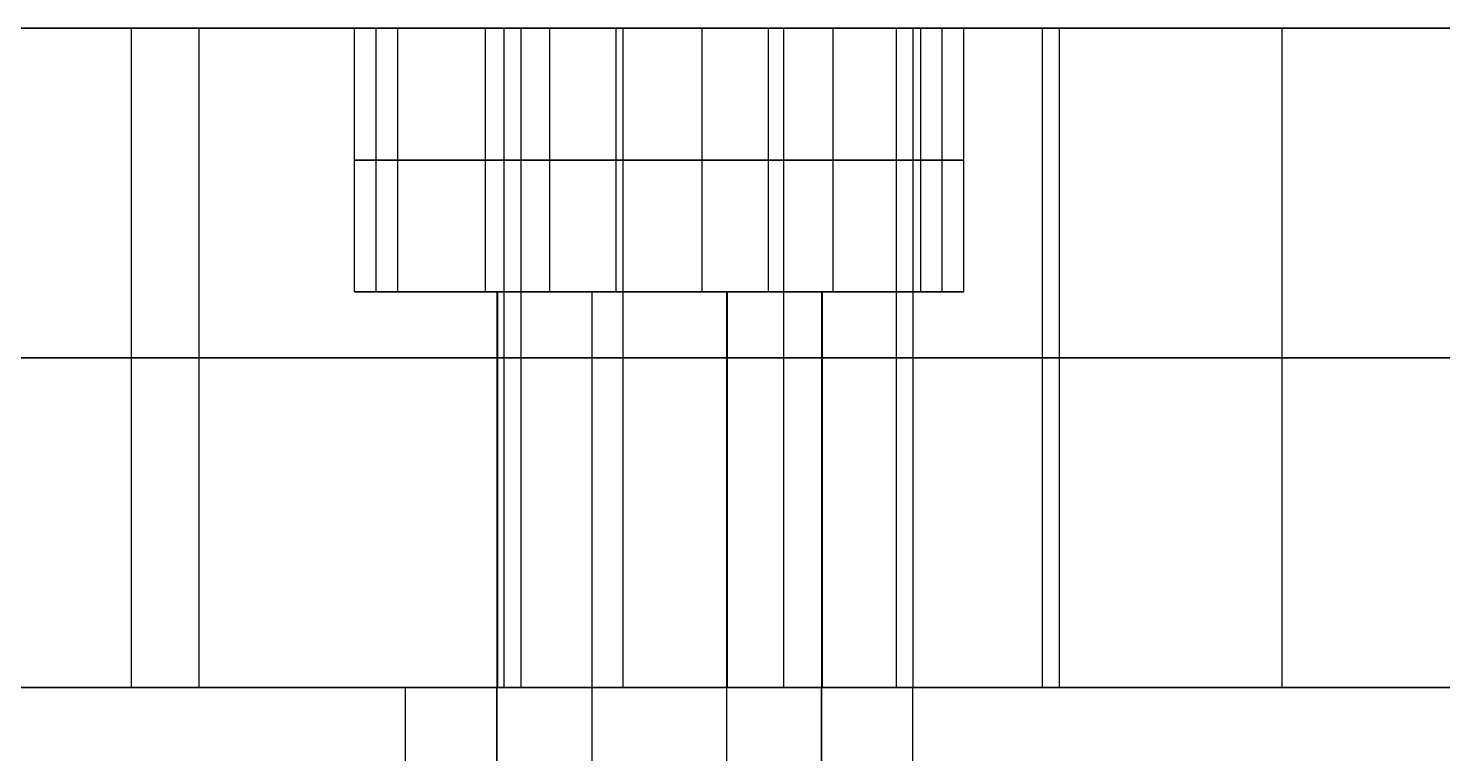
# Model space of a CAD drawing. Header units: millimetres. Extents: x 565 to 905, y -1671 to 168.
# Drawn here: x 671.46 to 703.66, y -29.53 to -13.03 of the extents above; entities that cross this region are included whole.
import ezdxf

# ---------------------------------------------------------------- set-up
doc = ezdxf.new("R2010")
doc.units = ezdxf.units.MM
doc.header["$MEASUREMENT"] = 0
doc.layers.add('V3', color=7, linetype='Continuous', true_color=0x000000)
doc.layers.add('V3 - steel', color=7, linetype='Continuous', true_color=0x191919)

msp = doc.modelspace()

# ---------------------------------------------------------------- linework, layer by layer
at = {"layer": 'V3'}
for p, q in [((794.873, -13.028, 181.5), (675.127, -13.028, 181.5)), ((679.381, -19.028, 344.567), (679.381, -13.028, 344.567)), ((679.381, -19.028, 105.433), (679.381, -13.028, 105.433)), ((681.868, -19.028, 338.562), (681.868, -13.028, 338.562)), ((681.868, -19.028, 111.438), (681.868, -13.028, 111.438)), ((683.338, -19.028, 349.724), (683.338, -13.028, 349.724)), ((683.338, -19.028, 100.276), (683.338, -13.028, 100.276)), ((688.313, -19.028, 337.713), (688.313, -13.028, 337.713)), ((688.313, -19.028, 112.287), (688.313, -13.028, 112.287)), ((689.782, -19.028, 348.875), (689.782, -13.028, 348.875)), ((689.782, -19.028, 101.125), (689.782, -13.028, 101.125)), ((692.27, -19.028, 342.87), (692.27, -13.028, 342.87)), ((692.27, -19.028, 107.13), (692.27, -13.028, 107.13)), ((684.846, -16.028, 336.277), (678.891, -16.028, 340.846)), ((678.891, -16.028, 340.846), (679.871, -16.028, 348.288)), ((679.871, -16.028, 101.712), (678.891, -16.028, 109.154)), ((678.891, -16.028, 109.154), (684.846, -16.028, 113.723)), ((679.871, -16.028, 348.288), (686.805, -16.028, 351.16)), ((686.805, -16.028, 98.84), (679.871, -16.028, 101.712)), ((691.78, -16.028, 339.149), (684.846, -16.028, 336.277)), ((684.846, -16.028, 113.723), (691.78, -16.028, 110.851)), ((686.805, -16.028, 351.16), (692.759, -16.028, 346.591)), ((692.759, -16.028, 103.409), (686.805, -16.028, 98.84)), ((692.759, -16.028, 346.591), (691.78, -16.028, 339.149)), ((691.78, -16.028, 110.851), (692.759, -16.028, 103.409)), ((678.891, -19.028, 340.846), (682.13, -19.028, 342.188)), ((682.13, -19.028, 107.812), (678.891, -19.028, 109.154)), ((683.338, -19.028, 349.724), (684.294, -19.028, 347.414)), ((683.338, -19.028, 100.276), (684.294, -19.028, 102.586)), ((687.372, -19.028, 339.984), (688.313, -19.028, 337.713)), ((687.372, -19.028, 110.016), (688.313, -19.028, 112.287)), ((689.521, -19.028, 345.249), (692.759, -19.028, 346.591)), ((692.759, -19.028, 103.409), (689.521, -19.028, 104.751))]:
    msp.add_line(p, q, dxfattribs=at)
for points, weights, knots in [([(888, -13.028, 225), (888, -13.028, 378), (735, -13.028, 378), (582, -13.028, 378), (582, -13.028, 225)], [1, 0.707106781187, 1, 0.707106781187, 1], [-3194.327352, -3194.327352, -3194.327352, -2953.995514, -2953.995514, -2713.663676, -2713.663676, -2713.663676]), ([(649.249, -13.028, 271.343), (644.859, -13.028, 273.162), (643.496, -13.028, 277.713), (642.133, -13.028, 282.265), (644.8, -13.028, 286.196), (656.524, -13.028, 303.476), (673.804, -13.028, 315.2)], [1.00000002911, 0.90323213165, 1.00000002911, 0.903232154721, 0.999999982968, 0.982140211254, 0.999999991484], [-419.248109, -419.248109, -419.248109, -410.377025, -410.377025, -401.505944, -401.505944, -360.243181, -360.243181, -360.243181]), ([(688.657, -13.028, 139.249), (686.838, -13.028, 134.859), (682.287, -13.028, 133.496), (677.735, -13.028, 132.133), (673.804, -13.028, 134.8), (656.524, -13.028, 146.524), (644.8, -13.028, 163.804)], [1.00000003763, 0.903232139342, 1.00000003763, 0.903232162413, 0.999999991484, 0.982140202738, 1], [-1423.072528, -1423.072528, -1423.072528, -1414.201444, -1414.201444, -1405.330362, -1405.330362, -1364.0676, -1364.0676, -1364.0676]), ([(673.804, -13.028, 315.2), (677.735, -13.028, 317.867), (682.287, -13.028, 316.504), (686.838, -13.028, 315.141), (688.657, -13.028, 310.751)], [0.999999921927, 0.903232099587, 0.99999996807, 0.903232099587, 0.999999921927], [-527.547251, -527.547251, -527.547251, -518.676168, -518.676168, -509.805085, -509.805085, -509.805085]), ([(689.528, -19.028, 345.231), (689.525, -19.028, 345.24), (689.521, -19.028, 345.249), (687.99, -19.028, 348.945), (684.294, -19.028, 347.414), (680.599, -19.028, 345.883), (682.13, -19.028, 342.188)], [0.997945535675, 0.998969139645, 1, 0.707106781187, 1, 0.707106781187, 1], [12.544256, 12.544256, 12.544256, 12.566371, 12.566371, 18.849556, 18.849556, 25.132741, 25.132741, 25.132741]), ([(682.136, -19.028, 107.828), (682.133, -19.028, 107.82), (682.13, -19.028, 107.812), (680.599, -19.028, 104.117), (684.294, -19.028, 102.586), (687.99, -19.028, 101.055), (689.521, -19.028, 104.751)], [0.998262668769, 0.999128742692, 1, 0.707106781187, 1, 0.707106781187, 1], [12.54768, 12.54768, 12.54768, 12.566371, 12.566371, 18.849556, 18.849556, 25.132741, 25.132741, 25.132741]), ([(682.138, -19.028, 342.167), (682.142, -19.028, 342.158), (682.146, -19.028, 342.149), (683.677, -19.028, 338.453), (687.372, -19.028, 339.984), (691.068, -19.028, 341.514), (689.537, -19.028, 345.21)], [0.997945608777, 0.998969176455, 1, 0.707106781187, 1, 0.707106851018, 0.999999860338], [4.421438, 4.421438, 4.421438, 4.443551, 4.443551, 10.726738, 10.726738, 17.009923, 17.009923, 17.009923]), ([(689.53, -19.028, 104.774), (689.534, -19.028, 104.782), (689.537, -19.028, 104.79), (691.068, -19.028, 108.486), (687.372, -19.028, 110.016), (683.677, -19.028, 111.547), (682.146, -19.028, 107.852)], [0.998262668768, 0.999128742691, 1, 0.707106781187, 1, 0.707106851018, 0.999999860338], [79.823086, 79.823086, 79.823086, 79.841776, 79.841776, 86.124962, 86.124962, 92.408146, 92.408146, 92.408146]), ([(888, -20.528, 225), (888, -20.528, 378), (735, -20.528, 378), (582, -20.528, 378), (582, -20.528, 225)], [1, 0.707106781187, 1, 0.707106781187, 1], [-3194.327352, -3194.327352, -3194.327352, -2953.995514, -2953.995514, -2713.663676, -2713.663676, -2713.663676]), ([(649.249, -20.528, 271.343), (644.859, -20.528, 273.162), (643.496, -20.528, 277.713), (642.133, -20.528, 282.265), (644.8, -20.528, 286.196), (656.524, -20.528, 303.476), (673.804, -20.528, 315.2)], [1.00000002911, 0.90323213165, 1.00000002911, 0.903232154721, 0.999999982968, 0.982140211254, 0.999999991484], [-419.248109, -419.248109, -419.248109, -410.377025, -410.377025, -401.505944, -401.505944, -360.243181, -360.243181, -360.243181]), ([(688.657, -20.528, 139.249), (686.838, -20.528, 134.859), (682.287, -20.528, 133.496), (677.735, -20.528, 132.133), (673.804, -20.528, 134.8), (656.524, -20.528, 146.524), (644.8, -20.528, 163.804)], [1.00000003763, 0.903232139342, 1.00000003763, 0.903232162413, 0.999999991484, 0.982140202738, 1], [-1423.072528, -1423.072528, -1423.072528, -1414.201444, -1414.201444, -1405.330362, -1405.330362, -1364.0676, -1364.0676, -1364.0676]), ([(673.804, -20.528, 315.2), (677.735, -20.528, 317.867), (682.287, -20.528, 316.504), (686.838, -20.528, 315.141), (688.657, -20.528, 310.751)], [0.999999921927, 0.903232099587, 0.99999996807, 0.903232099587, 0.999999921927], [-527.547251, -527.547251, -527.547251, -518.676168, -518.676168, -509.805085, -509.805085, -509.805085]), ([(689.537, -20.528, 345.21), (691.068, -20.528, 341.514), (687.372, -20.528, 339.984), (683.677, -20.528, 338.453), (682.146, -20.528, 342.149), (682.142, -20.528, 342.158), (682.138, -20.528, 342.167)], [1, 0.707106781187, 1, 0.707106781187, 1, 0.998969176454, 0.997945608775], [-17.009923, -17.009923, -17.009923, -10.726737, -10.726737, -4.443551, -4.443551, -4.421438, -4.421438, -4.421438]), ([(682.146, -20.528, 107.852), (683.677, -20.528, 111.547), (687.372, -20.528, 110.016), (691.068, -20.528, 108.486), (689.537, -20.528, 104.79), (689.534, -20.528, 104.782), (689.53, -20.528, 104.774)], [0.999999860338, 0.707106851018, 1, 0.707106781187, 1, 0.999128742691, 0.998262668767], [-92.408146, -92.408146, -92.408146, -86.124962, -86.124962, -79.841776, -79.841776, -79.823086, -79.823086, -79.823086]), ([(888, -28.028, 225), (888, -28.028, 378), (735, -28.028, 378), (582, -28.028, 378), (582, -28.028, 225)], [1, 0.707106781187, 1, 0.707106781187, 1], [-3194.327352, -3194.327352, -3194.327352, -2953.995514, -2953.995514, -2713.663676, -2713.663676, -2713.663676]), ([(649.249, -28.028, 271.343), (644.859, -28.028, 273.162), (643.496, -28.028, 277.713), (642.133, -28.028, 282.265), (644.8, -28.028, 286.196), (656.524, -28.028, 303.476), (673.804, -28.028, 315.2)], [1.00000002911, 0.90323213165, 1.00000002911, 0.903232154721, 0.999999982968, 0.982140211254, 0.999999991484], [-419.248109, -419.248109, -419.248109, -410.377025, -410.377025, -401.505944, -401.505944, -360.243181, -360.243181, -360.243181]), ([(688.657, -28.028, 139.249), (686.838, -28.028, 134.859), (682.287, -28.028, 133.496), (677.735, -28.028, 132.133), (673.804, -28.028, 134.8), (656.524, -28.028, 146.524), (644.8, -28.028, 163.804)], [1.00000003763, 0.903232139342, 1.00000003763, 0.903232162413, 0.999999991484, 0.982140202738, 1], [-1423.072528, -1423.072528, -1423.072528, -1414.201444, -1414.201444, -1405.330362, -1405.330362, -1364.0676, -1364.0676, -1364.0676]), ([(673.804, -28.028, 315.2), (677.735, -28.028, 317.867), (682.287, -28.028, 316.504), (686.838, -28.028, 315.141), (688.657, -28.028, 310.751)], [0.999999921927, 0.903232099587, 0.99999996807, 0.903232099587, 0.999999921927], [-527.547251, -527.547251, -527.547251, -518.676168, -518.676168, -509.805085, -509.805085, -509.805085]), ([(689.528, -28.028, 345.231), (689.525, -28.028, 345.24), (689.521, -28.028, 345.249), (687.99, -28.028, 348.945), (684.294, -28.028, 347.414), (680.599, -28.028, 345.883), (682.13, -28.028, 342.188)], [0.997945535675, 0.998969139645, 1, 0.707106781187, 1, 0.707106781187, 1], [51.814165, 51.814165, 51.814165, 51.836279, 51.836279, 58.119464, 58.119464, 64.402649, 64.402649, 64.402649]), ([(682.136, -28.028, 107.828), (682.133, -28.028, 107.82), (682.13, -28.028, 107.812), (680.599, -28.028, 104.117), (684.294, -28.028, 102.586), (687.99, -28.028, 101.055), (689.521, -28.028, 104.751)], [0.99826266877, 0.999128742692, 1, 0.707106781187, 1, 0.707106781187, 1], [51.817588, 51.817588, 51.817588, 51.836279, 51.836279, 58.119464, 58.119464, 64.402649, 64.402649, 64.402649]), ([(682.138, -28.028, 342.167), (682.142, -28.028, 342.158), (682.146, -28.028, 342.149), (683.677, -28.028, 338.453), (687.372, -28.028, 339.984), (691.068, -28.028, 341.514), (689.537, -28.028, 345.21)], [0.997945608777, 0.998969176455, 1, 0.707106781187, 1, 0.707106781187, 1], [4.421438, 4.421438, 4.421438, 4.443551, 4.443551, 10.726737, 10.726737, 17.009923, 17.009923, 17.009923]), ([(689.53, -28.028, 104.774), (689.534, -28.028, 104.782), (689.537, -28.028, 104.79), (691.068, -28.028, 108.486), (687.372, -28.028, 110.016), (683.677, -28.028, 111.547), (682.146, -28.028, 107.852)], [0.998262668768, 0.999128742691, 1, 0.707106781187, 1, 0.707106851018, 0.999999860338], [79.823086, 79.823086, 79.823086, 79.841776, 79.841776, 86.124962, 86.124962, 92.408146, 92.408146, 92.408146])]:
    msp.add_rational_spline(points, weights, degree=2, knots=knots, dxfattribs=at)
for points in [[(685, -13.028, -15), (665, -13.028, -15), (645, -13.028, -15)], [(685, -13.028), (665, -13.028), (645, -13.028)], [(685, -13.028, -7.5), (665, -13.028, -7.5), (645, -13.028, -7.5)], [(645, -13.028), (665, -13.028), (685, -13.028)], [(673.804, -13.028, 315.2), (673.804, -20.528, 315.2), (673.804, -28.028, 315.2)], [(673.804, -13.028, 134.8), (673.804, -20.528, 134.8), (673.804, -28.028, 134.8)], [(675.342, -13.028, 181.218), (675.342, -20.528, 181.218), (675.342, -28.028, 181.218)], [(675.342, -13.028, 268.782), (675.342, -20.528, 268.782), (675.342, -28.028, 268.782)], [(678.891, -19.028, 340.846), (678.891, -16.028, 340.846), (678.891, -13.028, 340.846)], [(684.846, -13.028, 336.277), (681.868, -13.028, 338.562), (678.891, -13.028, 340.846)], [(678.891, -13.028, 340.846), (679.381, -13.028, 344.567), (679.871, -13.028, 348.288)], [(678.891, -19.028, 109.154), (678.891, -16.028, 109.154), (678.891, -13.028, 109.154)], [(679.871, -13.028, 101.712), (679.381, -13.028, 105.433), (678.891, -13.028, 109.154)], [(678.891, -13.028, 109.154), (681.868, -13.028, 111.438), (684.846, -13.028, 113.723)], [(679.871, -19.028, 348.288), (679.871, -16.028, 348.288), (679.871, -13.028, 348.288)], [(679.871, -13.028, 348.288), (683.338, -13.028, 349.724), (686.805, -13.028, 351.16)], [(679.871, -19.028, 101.712), (679.871, -16.028, 101.712), (679.871, -13.028, 101.712)], [(686.805, -13.028, 98.84), (683.338, -13.028, 100.276), (679.871, -13.028, 101.712)], [(682.287, -13.028, 133.496), (682.287, -20.528, 133.496), (682.287, -28.028, 133.496)], [(682.287, -13.028, 316.504), (682.287, -20.528, 316.504), (682.287, -28.028, 316.504)], [(682.674, -13.028, 172.674), (682.674, -20.528, 172.674), (682.674, -28.028, 172.674)], [(682.674, -13.028, 277.326), (682.674, -20.528, 277.326), (682.674, -28.028, 277.326)], [(684.846, -19.028, 336.277), (684.846, -16.028, 336.277), (684.846, -13.028, 336.277)], [(691.78, -13.028, 339.149), (688.313, -13.028, 337.713), (684.846, -13.028, 336.277)], [(684.846, -13.028, 113.723), (688.313, -13.028, 112.287), (691.78, -13.028, 110.851)], [(684.846, -19.028, 113.723), (684.846, -16.028, 113.723), (684.846, -13.028, 113.723)], [(685, -13.028, -15), (685, -13.028, -7.5), (685, -13.028)], [(685, -13.028, -15), (685, -20.528, -15), (685, -28.028, -15)], [(685, -13.028), (685, -20.528), (685, -28.028)], [(685, -13.028, -7.5), (685, -20.528, -7.5), (685, -28.028, -7.5)], [(685, -13.028), (685, -20.528), (685, -28.028)], [(685, -13.028), (685, -13.028, -7.5), (685, -13.028, -15)], [(685, -13.028, -15), (685, -20.528, -15), (685, -28.028, -15)], [(685, -13.028, -15), (700, -13.028, -15), (715, -13.028, -15)], [(685, -13.028, -7.5), (685, -20.528, -7.5), (685, -28.028, -7.5)], [(686.805, -19.028, 351.16), (686.805, -16.028, 351.16), (686.805, -13.028, 351.16)], [(686.805, -13.028, 351.16), (689.782, -13.028, 348.875), (692.759, -13.028, 346.591)], [(686.805, -19.028, 98.84), (686.805, -16.028, 98.84), (686.805, -13.028, 98.84)], [(692.759, -13.028, 103.409), (689.782, -13.028, 101.125), (686.805, -13.028, 98.84)], [(694.54, -13.028, 153.453), (691.598, -13.028, 146.351), (688.657, -13.028, 139.249)], [(688.657, -13.028, 139.249), (688.657, -20.528, 139.249), (688.657, -28.028, 139.249)], [(688.657, -13.028, 310.751), (688.657, -20.528, 310.751), (688.657, -28.028, 310.751)], [(688.657, -13.028, 310.751), (691.598, -13.028, 303.649), (694.54, -13.028, 296.547)], [(691.218, -13.028, 165.342), (691.218, -20.528, 165.342), (691.218, -28.028, 165.342)], [(691.218, -13.028, 284.658), (691.218, -20.528, 284.658), (691.218, -28.028, 284.658)], [(691.598, -13.028, 146.351), (691.598, -20.528, 146.351), (691.598, -28.028, 146.351)], [(691.598, -13.028, 303.649), (691.598, -20.528, 303.649), (691.598, -28.028, 303.649)], [(691.78, -19.028, 339.149), (691.78, -16.028, 339.149), (691.78, -13.028, 339.149)], [(692.759, -13.028, 346.591), (692.27, -13.028, 342.87), (691.78, -13.028, 339.149)], [(691.78, -19.028, 110.851), (691.78, -16.028, 110.851), (691.78, -13.028, 110.851)], [(691.78, -13.028, 110.851), (692.27, -13.028, 107.13), (692.759, -13.028, 103.409)], [(692.759, -19.028, 346.591), (692.759, -16.028, 346.591), (692.759, -13.028, 346.591)], [(692.759, -19.028, 103.409), (692.759, -16.028, 103.409), (692.759, -13.028, 103.409)], [(694.54, -13.028, 153.453), (694.54, -20.528, 153.453), (694.54, -28.028, 153.453)], [(694.54, -13.028, 296.547), (694.54, -20.528, 296.547), (694.54, -28.028, 296.547)], [(694.932, -13.028, 159.971), (694.932, -20.528, 159.971), (694.932, -28.028, 159.971)], [(694.932, -13.028, 290.029), (694.932, -20.528, 290.029), (694.932, -28.028, 290.029)], [(700, -13.028, -15), (700, -20.528, -15), (700, -28.028, -15)], [(684.846, -19.028, 336.277), (681.868, -19.028, 338.562), (678.891, -19.028, 340.846)], [(678.891, -19.028, 340.846), (679.381, -19.028, 344.567), (679.871, -19.028, 348.288)], [(679.871, -19.028, 101.712), (679.381, -19.028, 105.433), (678.891, -19.028, 109.154)], [(678.891, -19.028, 109.154), (681.868, -19.028, 111.438), (684.846, -19.028, 113.723)], [(679.871, -19.028, 348.288), (683.338, -19.028, 349.724), (686.805, -19.028, 351.16)], [(686.805, -19.028, 98.84), (683.338, -19.028, 100.276), (679.871, -19.028, 101.712)], [(682.13, -19.028, 342.188), (682.13, -23.528, 342.188), (682.13, -28.028, 342.188)], [(682.13, -19.028, 107.812), (682.13, -23.528, 107.812), (682.13, -28.028, 107.812)], [(682.136, -28.028, 107.828), (682.136, -23.528, 107.828), (682.136, -19.028, 107.828)], [(682.138, -19.028, 342.167), (682.138, -23.528, 342.167), (682.138, -28.028, 342.167)], [(682.146, -19.028, 107.852), (682.146, -23.528, 107.852), (682.146, -28.028, 107.852)], [(682.146, -19.028, 342.149), (682.146, -23.528, 342.149), (682.146, -28.028, 342.149)], [(684.294, -19.028, 347.414), (684.294, -23.528, 347.414), (684.294, -28.028, 347.414)], [(684.294, -19.028, 102.586), (684.294, -23.528, 102.586), (684.294, -28.028, 102.586)], [(691.78, -19.028, 339.149), (688.313, -19.028, 337.713), (684.846, -19.028, 336.277)], [(684.846, -19.028, 113.723), (688.313, -19.028, 112.287), (691.78, -19.028, 110.851)], [(686.805, -19.028, 351.16), (689.782, -19.028, 348.875), (692.759, -19.028, 346.591)], [(692.759, -19.028, 103.409), (689.782, -19.028, 101.125), (686.805, -19.028, 98.84)], [(687.372, -19.028, 339.984), (687.372, -23.528, 339.984), (687.372, -28.028, 339.984)], [(687.372, -19.028, 110.016), (687.372, -23.528, 110.016), (687.372, -28.028, 110.016)], [(689.521, -19.028, 104.751), (689.521, -23.528, 104.751), (689.521, -28.028, 104.751)], [(689.521, -19.028, 345.249), (689.521, -23.528, 345.249), (689.521, -28.028, 345.249)], [(689.528, -28.028, 345.231), (689.528, -23.528, 345.231), (689.528, -19.028, 345.231)], [(689.53, -19.028, 104.774), (689.53, -23.528, 104.774), (689.53, -28.028, 104.774)], [(689.537, -19.028, 345.21), (689.537, -23.528, 345.21), (689.537, -28.028, 345.21)], [(689.537, -19.028, 104.79), (689.537, -23.528, 104.79), (689.537, -28.028, 104.79)], [(692.759, -19.028, 346.591), (692.27, -19.028, 342.87), (691.78, -19.028, 339.149)], [(691.78, -19.028, 110.851), (692.27, -19.028, 107.13), (692.759, -19.028, 103.409)], [(645, -20.528), (665, -20.528), (685, -20.528)], [(685, -20.528, -15), (685, -20.528, -7.5), (685, -20.528)], [(685, -20.528), (685, -20.528, -7.5), (685, -20.528, -15)], [(685, -20.528, -15), (700, -20.528, -15), (715, -20.528, -15)], [(694.54, -20.528, 153.453), (691.598, -20.528, 146.351), (688.657, -20.528, 139.249)], [(688.657, -20.528, 310.751), (691.598, -20.528, 303.649), (694.54, -20.528, 296.547)], [(868, -28.028), (735, -28.028), (602, -28.028)], [(868, -28.028, 15), (735, -28.028, 15), (602, -28.028, 15)], [(868, -28.028, 7.5), (735, -28.028, 7.5), (602, -28.028, 7.5)], [(868, -28.028, 15), (735, -28.028, 15), (602, -28.028, 15)], [(868, -28.028, 30), (735, -28.028, 30), (602, -28.028, 30)], [(868, -28.028, 22.5), (735, -28.028, 22.5), (602, -28.028, 22.5)], [(645, -28.028), (665, -28.028), (685, -28.028)], [(794.873, -28.028, 181.5), (735, -28.028, 181.5), (675.127, -28.028, 181.5)], [(685, -28.028, -15), (685, -28.028, -7.5), (685, -28.028)], [(685, -28.028, -15), (700, -28.028, -15), (715, -28.028, -15)], [(715, -28.028), (700, -28.028), (685, -28.028)], [(685, -28.028), (685, -28.028, -7.5), (685, -28.028, -15)], [(685, -28.028, -15), (700, -28.028, -15), (715, -28.028, -15)], [(694.54, -28.028, 153.453), (691.598, -28.028, 146.351), (688.657, -28.028, 139.249)], [(688.657, -28.028, 310.751), (691.598, -28.028, 303.649), (694.54, -28.028, 296.547)]]:
    msp.add_open_spline(points, degree=2, dxfattribs=at)
for points, weights in [([(663.453, -13.028, 184.54), (670.7, -13.028, 187.542), (675.342, -13.028, 181.218)], [1.00000003211, 0.786795817731, 1.00000003211]), ([(675.342, -13.028, 268.782), (670.7, -13.028, 262.458), (663.453, -13.028, 265.46)], [1.00000002911, 0.786795997025, 1.00000002911]), ([(675.342, -13.028, 181.218), (682.061, -13.028, 172.061), (691.218, -13.028, 165.342)], [1.00000003211, 0.9884255952, 1.00000003763]), ([(691.218, -13.028, 284.658), (682.061, -13.028, 277.939), (675.342, -13.028, 268.782)], [1.00000002359, 0.988425586782, 1.00000002911]), ([(691.218, -13.028, 165.342), (697.542, -13.028, 160.7), (694.54, -13.028, 153.453)], [1.00000003763, 0.786796003726, 1.00000003763]), ([(694.54, -13.028, 296.547), (697.542, -13.028, 289.3), (691.218, -13.028, 284.658)], [0.999999921927, 0.786795861863, 1.00000002359]), ([(682.13, -19.028, 342.188), (682.134, -19.028, 342.177), (682.138, -19.028, 342.167)], [1, 0.998832013619, 0.997673342525]), ([(682.146, -19.028, 107.852), (682.141, -19.028, 107.84), (682.136, -19.028, 107.828)], [1, 0.998672540314, 0.997357113335]), ([(689.521, -19.028, 104.751), (689.526, -19.028, 104.763), (689.53, -19.028, 104.774)], [1, 0.998672540314, 0.997357113336]), ([(689.537, -19.028, 345.21), (689.533, -19.028, 345.22), (689.528, -19.028, 345.231)], [0.999999860338, 0.998831912146, 0.99767327864]), ([(663.453, -20.528, 184.54), (670.7, -20.528, 187.542), (675.342, -20.528, 181.218)], [1.00000003211, 0.786795817731, 1.00000003211]), ([(675.342, -20.528, 268.782), (670.7, -20.528, 262.458), (663.453, -20.528, 265.46)], [1.00000002911, 0.786795997025, 1.00000002911]), ([(675.342, -20.528, 181.218), (682.061, -20.528, 172.061), (691.218, -20.528, 165.342)], [1.00000003211, 0.9884255952, 1.00000003763]), ([(691.218, -20.528, 284.658), (682.061, -20.528, 277.939), (675.342, -20.528, 268.782)], [1.00000002359, 0.988425586782, 1.00000002911]), ([(682.136, -20.528, 107.828), (682.141, -20.528, 107.84), (682.146, -20.528, 107.852)], [0.997357113334, 0.998672540313, 1]), ([(689.528, -20.528, 345.231), (689.533, -20.528, 345.22), (689.537, -20.528, 345.21)], [0.997673278088, 0.998831911867, 0.999999860338]), ([(691.218, -20.528, 165.342), (697.542, -20.528, 160.7), (694.54, -20.528, 153.453)], [1.00000003763, 0.786796003726, 1.00000003763]), ([(694.54, -20.528, 296.547), (697.542, -20.528, 289.3), (691.218, -20.528, 284.658)], [0.999999921927, 0.786795861863, 1.00000002359]), ([(663.453, -28.028, 184.54), (670.7, -28.028, 187.542), (675.342, -28.028, 181.218)], [1.00000003211, 0.786795817731, 1.00000003211]), ([(675.342, -28.028, 268.782), (670.7, -28.028, 262.458), (663.453, -28.028, 265.46)], [1.00000002911, 0.786795997025, 1.00000002911]), ([(675.342, -28.028, 181.218), (682.061, -28.028, 172.061), (691.218, -28.028, 165.342)], [1.00000003211, 0.9884255952, 1.00000003763]), ([(691.218, -28.028, 284.658), (682.061, -28.028, 277.939), (675.342, -28.028, 268.782)], [1.00000002359, 0.988425586782, 1.00000002911]), ([(682.13, -28.028, 342.188), (682.134, -28.028, 342.177), (682.138, -28.028, 342.167)], [1, 0.998832013618, 0.997673342523]), ([(682.146, -28.028, 107.852), (682.141, -28.028, 107.84), (682.136, -28.028, 107.828)], [1, 0.998672540313, 0.997357113334]), ([(689.521, -28.028, 104.751), (689.526, -28.028, 104.763), (689.53, -28.028, 104.774)], [1, 0.998672540314, 0.997357113335]), ([(689.537, -28.028, 345.21), (689.533, -28.028, 345.22), (689.528, -28.028, 345.231)], [0.999999860338, 0.998831911867, 0.997673278088]), ([(691.218, -28.028, 165.342), (697.542, -28.028, 160.7), (694.54, -28.028, 153.453)], [1.00000003763, 0.786796003726, 1.00000003763]), ([(694.54, -28.028, 296.547), (697.542, -28.028, 289.3), (691.218, -28.028, 284.658)], [0.999999921927, 0.786795861863, 1.00000002359])]:
    msp.add_rational_spline(points, weights, degree=2, dxfattribs=at)
at = {"layer": 'V3 - steel'}
for p, q in [((692.759, -13.028, 103.409), (678.891, -13.028, 109.154)), ((678.891, -13.028, 340.846), (692.759, -13.028, 346.591)), ((679.381, -19.028, 105.433), (679.381, -13.028, 105.433)), ((679.381, -19.028, 344.567), (679.381, -13.028, 344.567)), ((681.868, -19.028, 111.438), (681.868, -13.028, 111.438)), ((681.868, -19.028, 338.562), (681.868, -13.028, 338.562)), ((683.338, -19.028, 100.276), (683.338, -13.028, 100.276)), ((683.338, -13.028, 100.276), (688.313, -13.028, 112.287)), ((683.338, -19.028, 349.724), (683.338, -13.028, 349.724)), ((683.338, -13.028, 349.724), (688.313, -13.028, 337.713)), ((688.313, -19.028, 112.287), (688.313, -13.028, 112.287)), ((688.313, -19.028, 337.713), (688.313, -13.028, 337.713)), ((689.782, -19.028, 101.125), (689.782, -13.028, 101.125)), ((689.782, -19.028, 348.875), (689.782, -13.028, 348.875)), ((692.27, -19.028, 107.13), (692.27, -13.028, 107.13)), ((692.27, -19.028, 342.87), (692.27, -13.028, 342.87)), ((679.871, -16.028, 101.712), (678.891, -16.028, 109.154)), ((678.891, -16.028, 109.154), (684.846, -16.028, 113.723)), ((684.846, -16.028, 336.277), (678.891, -16.028, 340.846)), ((678.891, -16.028, 340.846), (679.871, -16.028, 348.288)), ((686.805, -16.028, 98.84), (679.871, -16.028, 101.712)), ((679.871, -16.028, 348.288), (686.805, -16.028, 351.16)), ((684.846, -16.028, 113.723), (691.78, -16.028, 110.851)), ((691.78, -16.028, 339.149), (684.846, -16.028, 336.277)), ((692.759, -16.028, 103.409), (686.805, -16.028, 98.84)), ((686.805, -16.028, 351.16), (692.759, -16.028, 346.591)), ((691.78, -16.028, 110.851), (692.759, -16.028, 103.409)), ((692.759, -16.028, 346.591), (691.78, -16.028, 339.149)), ((682.13, -19.028, 107.812), (678.891, -19.028, 109.154)), ((678.891, -19.028, 340.846), (682.13, -19.028, 342.188)), ((683.338, -19.028, 100.276), (684.294, -19.028, 102.586)), ((683.338, -19.028, 349.724), (684.294, -19.028, 347.414)), ((687.356, -19.028, 109.977), (688.313, -19.028, 112.287)), ((687.356, -19.028, 340.023), (688.313, -19.028, 337.713)), ((692.759, -19.028, 103.409), (689.521, -19.028, 104.751)), ((689.521, -19.028, 345.249), (692.759, -19.028, 346.591))]:
    msp.add_line(p, q, dxfattribs=at)
for points in [[(678.891, -19.028, 109.154), (678.891, -16.028, 109.154), (678.891, -13.028, 109.154)], [(679.871, -13.028, 101.712), (679.381, -13.028, 105.433), (678.891, -13.028, 109.154)], [(678.891, -13.028, 109.154), (681.868, -13.028, 111.438), (684.846, -13.028, 113.723)], [(678.891, -19.028, 340.846), (678.891, -16.028, 340.846), (678.891, -13.028, 340.846)], [(684.846, -13.028, 336.277), (681.868, -13.028, 338.562), (678.891, -13.028, 340.846)], [(678.891, -13.028, 340.846), (679.381, -13.028, 344.567), (679.871, -13.028, 348.288)], [(679.871, -19.028, 101.712), (679.871, -16.028, 101.712), (679.871, -13.028, 101.712)], [(686.805, -13.028, 98.84), (683.338, -13.028, 100.276), (679.871, -13.028, 101.712)], [(679.871, -19.028, 348.288), (679.871, -16.028, 348.288), (679.871, -13.028, 348.288)], [(679.871, -13.028, 348.288), (683.338, -13.028, 349.724), (686.805, -13.028, 351.16)], [(684.846, -13.028, 113.723), (688.313, -13.028, 112.287), (691.78, -13.028, 110.851)], [(684.846, -19.028, 113.723), (684.846, -16.028, 113.723), (684.846, -13.028, 113.723)], [(684.846, -19.028, 336.277), (684.846, -16.028, 336.277), (684.846, -13.028, 336.277)], [(691.78, -13.028, 339.149), (688.313, -13.028, 337.713), (684.846, -13.028, 336.277)], [(686.805, -19.028, 98.84), (686.805, -16.028, 98.84), (686.805, -13.028, 98.84)], [(692.759, -13.028, 103.409), (689.782, -13.028, 101.125), (686.805, -13.028, 98.84)], [(686.805, -19.028, 351.16), (686.805, -16.028, 351.16), (686.805, -13.028, 351.16)], [(686.805, -13.028, 351.16), (689.782, -13.028, 348.875), (692.759, -13.028, 346.591)], [(691.78, -19.028, 110.851), (691.78, -16.028, 110.851), (691.78, -13.028, 110.851)], [(691.78, -13.028, 110.851), (692.27, -13.028, 107.13), (692.759, -13.028, 103.409)], [(691.78, -19.028, 339.149), (691.78, -16.028, 339.149), (691.78, -13.028, 339.149)], [(692.759, -13.028, 346.591), (692.27, -13.028, 342.87), (691.78, -13.028, 339.149)], [(692.759, -19.028, 103.409), (692.759, -16.028, 103.409), (692.759, -13.028, 103.409)], [(692.759, -19.028, 346.591), (692.759, -16.028, 346.591), (692.759, -13.028, 346.591)], [(679.871, -19.028, 101.712), (679.381, -19.028, 105.433), (678.891, -19.028, 109.154)], [(678.891, -19.028, 109.154), (681.868, -19.028, 111.438), (684.846, -19.028, 113.723)], [(684.846, -19.028, 336.277), (681.868, -19.028, 338.562), (678.891, -19.028, 340.846)], [(678.891, -19.028, 340.846), (679.381, -19.028, 344.567), (679.871, -19.028, 348.288)], [(686.805, -19.028, 98.84), (683.338, -19.028, 100.276), (679.871, -19.028, 101.712)], [(679.871, -19.028, 348.288), (683.338, -19.028, 349.724), (686.805, -19.028, 351.16)], [(682.13, -19.028, 107.812), (682.13, -41.528, 107.812), (682.13, -64.028, 107.812)], [(682.13, -19.028, 342.188), (682.13, -41.528, 342.188), (682.13, -64.028, 342.188)], [(684.294, -19.028, 102.586), (684.294, -41.528, 102.586), (684.294, -64.028, 102.586)], [(684.294, -19.028, 347.414), (684.294, -41.528, 347.414), (684.294, -64.028, 347.414)], [(684.846, -19.028, 113.723), (688.313, -19.028, 112.287), (691.78, -19.028, 110.851)], [(691.78, -19.028, 339.149), (688.313, -19.028, 337.713), (684.846, -19.028, 336.277)], [(692.759, -19.028, 103.409), (689.782, -19.028, 101.125), (686.805, -19.028, 98.84)], [(686.805, -19.028, 351.16), (689.782, -19.028, 348.875), (692.759, -19.028, 346.591)], [(687.356, -19.028, 109.977), (687.356, -41.528, 109.977), (687.356, -64.028, 109.977)], [(687.356, -19.028, 340.023), (687.356, -41.528, 340.023), (687.356, -64.028, 340.023)], [(689.521, -19.028, 104.751), (689.521, -41.528, 104.751), (689.521, -64.028, 104.751)], [(689.521, -19.028, 345.249), (689.521, -41.528, 345.249), (689.521, -64.028, 345.249)], [(691.78, -19.028, 110.851), (692.27, -19.028, 107.13), (692.759, -19.028, 103.409)], [(692.759, -19.028, 346.591), (692.27, -19.028, 342.87), (691.78, -19.028, 339.149)], [(680.051, -48.028, 341.327), (680.051, -38.028, 341.327), (680.051, -28.028, 341.327)], [(682.13, -48.028, 342.188), (682.13, -38.028, 342.188), (682.13, -28.028, 342.188)], [(689.521, -48.028, 104.751), (689.521, -38.028, 104.751), (689.521, -28.028, 104.751)], [(691.599, -48.028, 103.89), (691.599, -38.028, 103.89), (691.599, -28.028, 103.89)]]:
    msp.add_open_spline(points, degree=2, dxfattribs=at)
for points, knots in [([(689.521, -19.028, 104.751), (691.051, -19.028, 108.446), (687.356, -19.028, 109.977), (683.66, -19.028, 111.508), (682.13, -19.028, 107.812), (680.599, -19.028, 104.117), (684.294, -19.028, 102.586), (687.99, -19.028, 101.055), (689.521, -19.028, 104.751)], [0, 0, 0, 6.283185, 6.283185, 12.566371, 12.566371, 18.849556, 18.849556, 25.132741, 25.132741, 25.132741]), ([(682.13, -19.028, 342.188), (683.66, -19.028, 338.492), (687.356, -19.028, 340.023), (691.051, -19.028, 341.554), (689.521, -19.028, 345.249), (687.99, -19.028, 348.945), (684.294, -19.028, 347.414), (680.599, -19.028, 345.883), (682.13, -19.028, 342.188)], [0, 0, 0, 6.283185, 6.283185, 12.566371, 12.566371, 18.849556, 18.849556, 25.132741, 25.132741, 25.132741]), ([(691.599, -28.028, 103.89), (689.208, -28.028, 98.115), (683.433, -28.028, 100.507), (677.659, -28.028, 102.899), (680.051, -28.028, 108.673), (682.443, -28.028, 114.447), (688.217, -28.028, 112.056), (693.991, -28.028, 109.664), (691.599, -28.028, 103.89)], [0, 0, 0, 9.817477, 9.817477, 19.634954, 19.634954, 29.452431, 29.452431, 39.269908, 39.269908, 39.269908]), ([(680.051, -28.028, 341.327), (677.659, -28.028, 347.101), (683.433, -28.028, 349.493), (689.208, -28.028, 351.885), (691.599, -28.028, 346.11), (693.991, -28.028, 340.336), (688.217, -28.028, 337.944), (682.443, -28.028, 335.552), (680.051, -28.028, 341.327)], [0, 0, 0, 9.817477, 9.817477, 19.634954, 19.634954, 29.452431, 29.452431, 39.269908, 39.269908, 39.269908]), ([(689.521, -28.028, 104.751), (691.051, -28.028, 108.446), (687.356, -28.028, 109.977), (683.66, -28.028, 111.508), (682.13, -28.028, 107.812), (680.599, -28.028, 104.117), (684.294, -28.028, 102.586), (687.99, -28.028, 101.055), (689.521, -28.028, 104.751)], [39.269908, 39.269908, 39.269908, 45.553093, 45.553093, 51.836279, 51.836279, 58.119464, 58.119464, 64.402649, 64.402649, 64.402649]), ([(682.13, -28.028, 342.188), (683.66, -28.028, 338.492), (687.356, -28.028, 340.023), (691.051, -28.028, 341.554), (689.521, -28.028, 345.249), (687.99, -28.028, 348.945), (684.294, -28.028, 347.414), (680.599, -28.028, 345.883), (682.13, -28.028, 342.188)], [39.269908, 39.269908, 39.269908, 45.553093, 45.553093, 51.836279, 51.836279, 58.119464, 58.119464, 64.402649, 64.402649, 64.402649])]:
    msp.add_rational_spline(points, [1, 0.707106781187, 1, 0.707106781187, 1, 0.707106781187, 1, 0.707106781187, 1], degree=2, knots=knots, dxfattribs=at)

doc.saveas('drawing.dxf')
